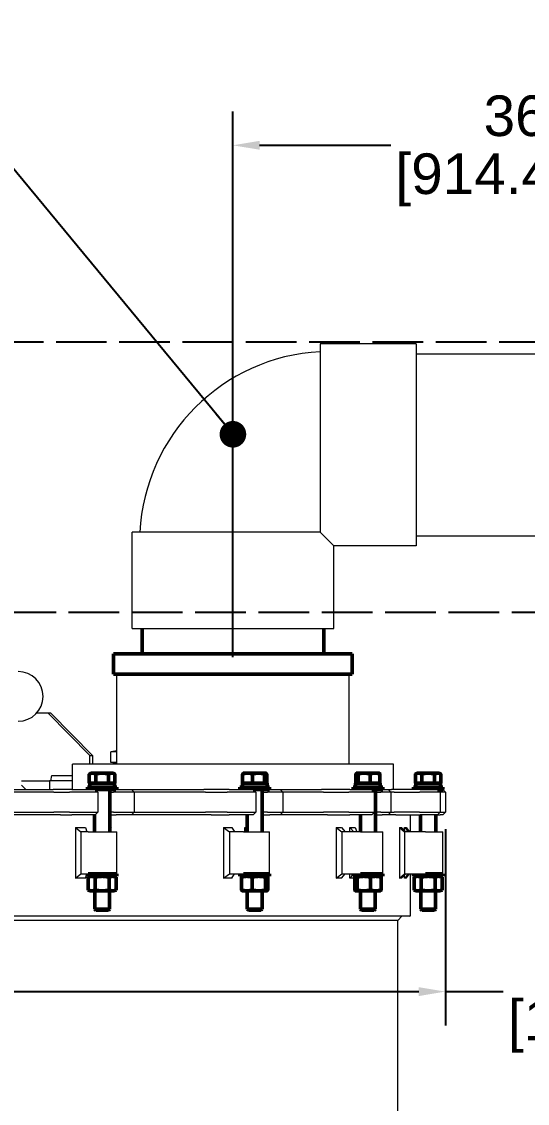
# Model space of a CAD drawing. Header units: inches. Extents: x 20 to 536, y 8 to 344.
# Drawn here: x 116.7 to 146.6, y 131.2 to 195.1 of the extents above; entities that cross this region are included whole.
import ezdxf

# ---------------------------------------------------------------- set-up
doc = ezdxf.new("R2010")
doc.units = ezdxf.units.IN
doc.header["$LTSCALE"] = 16
doc.header["$MEASUREMENT"] = 0
doc.linetypes.add('DASHED_SPACE', pattern=[0.2067, 0.1654, -0.0413])
for name, color, linetype, lineweight in [('Dimension (ANSI)', 7, 'Continuous', 25), ('Sketch Geometry (ANSI)', 7, 'Continuous', 25), ('Symbol (ANSI)', 7, 'Continuous', 25), ('Visible (ANSI)', 7, 'Continuous', 50)]:
    doc.layers.add(name, color=color, linetype=linetype, lineweight=lineweight)
doc.styles.add('MEMCOR Medium', font='arial.ttf')
doc.styles.add('Standard D-E', font='arial.ttf')
doc.dimstyles.new('Default (ANSI)', dxfattribs={"dimscale": 16, "dimtxt": 0.15, "dimasz": 0.098425, "dimexe": 0.125, "dimexo": 0.0625, "dimgap": 0.031496, "dimtad": 0, "dimtih": 1, "dimtoh": 1, "dimdec": 4, "dimrnd": 1e-08, "dimzin": 3, "dimdsep": 46, "dimlunit": 5, "dimtxsty": 'MEMCOR Medium', "dimcen": 0.09, "dimdle": 0.393701, "dimclrd": 256, "dimclre": 256, "dimclrt": 256, "dimadec": 0, "dimazin": 1, "dimtfac": 0.8, "dimtofl": 0, "dimtmove": 0, "dimatfit": 3, "dimfxl": 1, "dimfrac": 1, "dimtolj": 1, "dimtzin": 4, "dimlwd": -1, "dimlwe": -1, "dimarcsym": 0})
doc.dimstyles.new('in [mm] D-E NeptuneBenson', dxfattribs={"dimscale": 16, "dimtxt": 0.15, "dimasz": 0.098425, "dimexe": 0.125, "dimexo": 0.063, "dimgap": 0.031496, "dimtad": 0, "dimtih": 1, "dimtoh": 1, "dimdec": 4, "dimrnd": 1e-08, "dimzin": 3, "dimdsep": 46, "dimlunit": 5, "dimtxsty": 'Standard D-E', "dimcen": 0.09, "dimdle": 0.393701, "dimclrd": 256, "dimclre": 256, "dimclrt": 256, "dimadec": 1, "dimazin": 1, "dimtfac": 1, "dimtofl": 0, "dimtmove": 0, "dimatfit": 3, "dimfxl": 1, "dimfrac": 1, "dimtolj": 1, "dimtzin": 4, "dimlwd": -1, "dimlwe": -1, "dimarcsym": 0})
doc.dimstyles.new('in [mm] D-E NeptuneBenson$7', dxfattribs={"dimscale": 16, "dimtxt": 0.15, "dimasz": 0.098425, "dimexe": 0.125, "dimexo": 0.063, "dimgap": 0.031496, "dimtad": 0, "dimtih": 1, "dimtoh": 1, "dimdec": 4, "dimrnd": 1e-08, "dimzin": 3, "dimdsep": 46, "dimlunit": 5, "dimtxsty": 'Standard D-E', "dimcen": 0.09, "dimdle": 0.393701, "dimclrd": 256, "dimclre": 256, "dimclrt": 256, "dimadec": 1, "dimazin": 1, "dimtfac": 1, "dimtofl": 0, "dimtmove": 0, "dimatfit": 3, "dimfxl": 1, "dimfrac": 1, "dimtolj": 1, "dimtzin": 4, "dimlwd": -1, "dimlwe": -1, "dimarcsym": 0})

# ---------------------------------------------------------------- blocks, each defined once
blk = doc.blocks.new('*D21')
at = {"layer": 'Defpoints', "color": 0, "transparency": 16777216}
for p in [(129.182, 187.835), (165.183, 178.118), (129.182, 156.558)]:
    blk.add_point(p, dxfattribs=at)
at = {"layer": 'Dimension (ANSI)', "transparency": 16777216}
for p, q in [((129.182, 157.566), (129.182, 189.835)), ((165.183, 179.126), (165.183, 189.835)), ((130.757, 187.835), (138.516, 187.835)), ((163.608, 187.835), (155.849, 187.835))]:
    blk.add_line(p, q, dxfattribs=at)
for points in [[(130.757, 188.097), (130.757, 187.573), (129.182, 187.835)], [(163.608, 188.097), (163.608, 187.573), (165.183, 187.835)]]:
    blk.add_solid(points, dxfattribs=at)
at = {"layer": 'Dimension (ANSI)', "transparency": 16777216, "char_height": 2.4, "attachment_point": 5, "style": 'Standard D-E'}
for s, insert in [('\\A1; 36 in', (147.182, 189.565)), ('\\A1;[914.4 mm]', (147.182, 185.793))]:
    blk.add_mtext(s, dxfattribs=dict(at, insert=insert))
blk = doc.blocks.new('*D23')
at = {"layer": 'Defpoints', "color": 0, "transparency": 16777216}
for p in [(80.614, 148.398), (141.751, 148.398), (141.751, 137.784)]:
    blk.add_point(p, dxfattribs=at)
at = {"layer": 'Dimension (ANSI)', "transparency": 16777216}
for p, q in [((80.614, 147.398), (80.614, 135.784)), ((141.751, 147.398), (141.751, 135.784)), ((82.189, 137.784), (140.176, 137.784)), ((141.751, 137.784), (145.173, 137.784))]:
    blk.add_line(p, q, dxfattribs=at)
for points in [[(82.189, 138.046), (82.189, 137.521), (80.614, 137.784)], [(140.176, 138.046), (140.176, 137.521), (141.751, 137.784)]]:
    blk.add_solid(points, dxfattribs=at)
at = {"layer": 'Dimension (ANSI)', "transparency": 16777216, "char_height": 2.4, "attachment_point": 5, "style": 'MEMCOR Medium'}
for s, insert in [('\\A1; 61{\\H0.8x;\\S1#8;} in', (154.772, 140.252)), ('\\A1;[1552.9 mm]', (154.772, 135.742))]:
    blk.add_mtext(s, dxfattribs=dict(at, insert=insert))

msp = doc.modelspace()

# ---------------------------------------------------------------- linework, layer by layer
at = {"layer": 'Sketch Geometry (ANSI)', "linetype": 'DASHED_SPACE', "ltscale": 1.132117}
for p, q in [((25.113586, 176.210476), (148.67009, 176.210476)), ((148.67009, 160.210476), (25.113586, 160.210476))]:
    msp.add_line(p, q, dxfattribs=at)
at = {"layer": 'Visible (ANSI)', "linetype": 'Continuous', "lineweight": 18}
for p, q in [((134.339326, 176.086472), (134.339326, 164.961472)), ((140.032326, 176.086472), (134.339326, 176.086472)), ((140.032326, 176.086472), (140.032326, 164.150472)), ((140.032326, 175.493472), (159.495076, 175.493472)), ((134.339326, 164.961472), (123.214326, 164.961472)), ((123.214326, 159.268472), (123.214326, 164.961472)), ((134.339326, 164.961472), (135.150326, 164.150472)), ((140.032326, 164.743472), (159.495076, 164.743472)), ((140.032326, 164.150472), (135.150326, 164.150472)), ((135.150326, 159.268472), (135.150326, 164.150472)), ((123.214326, 159.268472), (135.150326, 159.268472)), ((122.307326, 151.243472), (122.307326, 156.558472)), ((136.057326, 151.243472), (136.057326, 156.558472)), ((118.245723, 154.243472), (117.555296, 154.243472)), ((118.417461, 154.243472), (118.245723, 154.243472)), ((118.245723, 154.243472), (120.70858, 151.743472)), ((120.880318, 151.743472), (118.417461, 154.243472)), ((120.70858, 151.743472), (120.880318, 151.743472)), ((120.70858, 151.243472), (120.70858, 151.743472)), ((120.880318, 151.743472), (120.880318, 151.243472)), ((122.307326, 152.028173), (121.964924, 151.955394)), ((122.307326, 151.955394), (121.964924, 151.955394)), ((121.964924, 151.325472), (121.964924, 151.955394)), ((138.682326, 151.243472), (119.682326, 151.243472)), ((119.682326, 149.743472), (119.682326, 151.243472)), ((122.307326, 151.325472), (121.964924, 151.325472)), ((122.127326, 151.243472), (122.127326, 151.280386)), ((138.682326, 149.743472), (138.682326, 151.243472)), ((118.413712, 150.243472), (118.46738, 150.555972)), ((118.46738, 150.555972), (119.682326, 150.555972)), ((113.62586, 149.743472), (118.544625, 149.743472)), ((116.682326, 150.243472), (118.338577, 150.243472)), ((116.682326, 149.993472), (116.932326, 149.743472)), ((119.682326, 150.243472), (118.338577, 150.243472)), ((118.338577, 150.243472), (118.338577, 149.743472)), ((119.330252, 149.743472), (118.544625, 149.743472)), ((119.657297, 149.743472), (119.330252, 149.743472)), ((119.657297, 149.743472), (120.713594, 149.743472)), ((120.713594, 149.743472), (120.975656, 149.743472)), ((120.975656, 149.743472), (121.04036, 149.743472)), ((121.04036, 149.743472), (121.19536, 149.588472)), ((122.265628, 149.743472), (122.259024, 149.743472)), ((122.265628, 149.743472), (122.389568, 149.743472)), ((122.389568, 149.743472), (122.646155, 149.743472)), ((122.646155, 149.743472), (123.175722, 149.743472)), ((123.175722, 149.743472), (127.462457, 149.743472)), ((123.175722, 149.743472), (123.330722, 149.588472)), ((128.340419, 149.743472), (127.462457, 149.743472)), ((128.955061, 149.743472), (128.340419, 149.743472)), ((128.955061, 149.743472), (130.123545, 149.743472)), ((130.123545, 149.743472), (130.340093, 149.743472)), ((130.340093, 149.743472), (130.375829, 149.743472)), ((130.375829, 149.743472), (130.530829, 149.588472)), ((131.357121, 149.743472), (131.34471, 149.743472)), ((131.357121, 149.743472), (131.492725, 149.743472)), ((131.492725, 149.743472), (131.698983, 149.743472)), ((131.698983, 149.743472), (131.979457, 149.743472)), ((131.979457, 149.743472), (134.416664, 149.743472)), ((131.979457, 149.743472), (132.134457, 149.588472)), ((135.281067, 149.743472), (134.416664, 149.743472)), ((136.109171, 149.743472), (135.281067, 149.743472)), ((136.109171, 149.743472), (137.248905, 149.743472)), ((137.248905, 149.743472), (137.39382, 149.743472)), ((137.39382, 149.743472), (137.407736, 149.743472)), ((137.407736, 149.743472), (137.562736, 149.588472)), ((138.04357, 149.743472), (138.146148, 149.743472)), ((138.146148, 149.743472), (138.277199, 149.743472)), ((138.277199, 149.743472), (138.376671, 149.743472)), ((138.376671, 149.743472), (138.568468, 149.743472)), ((138.376671, 149.743472), (138.531671, 149.588472)), ((139.31505, 149.743472), (138.568468, 149.743472)), ((140.256736, 149.743472), (139.31505, 149.743472)), ((140.256736, 149.743472), (141.230251, 149.743472)), ((141.230251, 149.743472), (141.286055, 149.743472)), ((141.286055, 149.743472), (141.28793, 149.743472)), ((141.28793, 149.743472), (141.44293, 149.588472)), ((141.595765, 149.743472), (141.750765, 149.588472)), ((118.584884, 149.588472), (113.639222, 149.588472)), ((118.584884, 149.588472), (119.1846, 149.588472)), ((119.1846, 149.588472), (119.511644, 149.588472)), ((120.761701, 149.588472), (119.511644, 149.588472)), ((121.025085, 149.588472), (120.761701, 149.588472)), ((121.19536, 149.588472), (121.025085, 149.588472)), ((121.19536, 149.588472), (121.19536, 148.398472)), ((121.892595, 149.588472), (122.119976, 149.588472)), ((122.446134, 149.588472), (122.119976, 149.588472)), ((122.704015, 149.588472), (122.446134, 149.588472)), ((123.330722, 149.588472), (122.704015, 149.588472)), ((127.551482, 149.588472), (123.330722, 149.588472)), ((123.330722, 149.588472), (123.330722, 148.398472)), ((127.551482, 149.588472), (128.221682, 149.588472)), ((128.221682, 149.588472), (128.836324, 149.588472)), ((130.219145, 149.588472), (128.836324, 149.588472)), ((130.436786, 149.588472), (130.219145, 149.588472)), ((130.530829, 149.588472), (130.436786, 149.588472)), ((130.530829, 149.588472), (130.530829, 148.398472)), ((130.917523, 149.588472), (131.238385, 149.588472)), ((131.595236, 149.588472), (131.238385, 149.588472)), ((131.802535, 149.588472), (131.595236, 149.588472)), ((132.134457, 149.588472), (131.802535, 149.588472)), ((134.543718, 149.588472), (132.134457, 149.588472)), ((132.134457, 149.588472), (132.134457, 148.398472)), ((134.543718, 149.588472), (135.203567, 149.588472)), ((135.203567, 149.588472), (136.031671, 149.588472)), ((137.380469, 149.588472), (136.031671, 149.588472)), ((137.526115, 149.588472), (137.380469, 149.588472)), ((137.562736, 149.588472), (137.526115, 149.588472)), ((137.562736, 149.588472), (137.562736, 148.398472)), ((137.61607, 149.588472), (137.937736, 149.588472)), ((138.28224, 149.588472), (137.937736, 149.588472)), ((138.413953, 149.588472), (138.28224, 149.588472)), ((138.531671, 149.588472), (138.413953, 149.588472)), ((138.718225, 149.588472), (138.531671, 149.588472)), ((138.531671, 149.588472), (138.531671, 148.398472)), ((138.718225, 149.588472), (139.288135, 149.588472)), ((139.288135, 149.588472), (140.22982, 149.588472)), ((141.38191, 149.588472), (140.22982, 149.588472)), ((141.437995, 149.588472), (141.38191, 149.588472)), ((141.44293, 149.588472), (141.437995, 149.588472)), ((141.700594, 149.588472), (141.44293, 149.588472)), ((141.44293, 149.588472), (141.44293, 148.398472)), ((141.740835, 149.588472), (141.700594, 149.588472)), ((141.750765, 149.588472), (141.740835, 149.588472)), ((141.750765, 149.588472), (141.750765, 148.398472)), ((118.990975, 148.243472), (113.219634, 148.243472)), ((113.639222, 148.398472), (118.584884, 148.398472)), ((119.1846, 148.398472), (118.584884, 148.398472)), ((118.990975, 148.243472), (119.330252, 148.243472)), ((119.511644, 148.398472), (119.1846, 148.398472)), ((119.330252, 148.243472), (119.657297, 148.243472)), ((119.511644, 148.398472), (120.761701, 148.398472)), ((120.713594, 148.243472), (119.657297, 148.243472)), ((120.975656, 148.243472), (120.713594, 148.243472)), ((120.761701, 148.398472), (121.025085, 148.398472)), ((121.04036, 148.243472), (120.975656, 148.243472)), ((121.025085, 148.398472), (121.19536, 148.398472)), ((121.04036, 148.243472), (121.19536, 148.398472)), ((122.119976, 148.398472), (121.892595, 148.398472)), ((121.892595, 148.243472), (121.90623, 148.243472)), ((121.90623, 148.243472), (122.265628, 148.243472)), ((122.119976, 148.398472), (122.446134, 148.398472)), ((122.389568, 148.243472), (122.265628, 148.243472)), ((122.646155, 148.243472), (122.389568, 148.243472)), ((122.446134, 148.398472), (122.704015, 148.398472)), ((123.175722, 148.243472), (122.646155, 148.243472)), ((122.704015, 148.398472), (123.330722, 148.398472)), ((123.175722, 148.243472), (123.330722, 148.398472)), ((127.895095, 148.243472), (123.175722, 148.243472)), ((123.330722, 148.398472), (127.551482, 148.398472)), ((128.221682, 148.398472), (127.551482, 148.398472)), ((127.895095, 148.243472), (128.340419, 148.243472)), ((128.836324, 148.398472), (128.221682, 148.398472)), ((128.340419, 148.243472), (128.955061, 148.243472)), ((128.836324, 148.398472), (130.219145, 148.398472)), ((130.123545, 148.243472), (128.955061, 148.243472)), ((130.340093, 148.243472), (130.123545, 148.243472)), ((130.219145, 148.398472), (130.436786, 148.398472)), ((130.375829, 148.243472), (130.340093, 148.243472)), ((130.375829, 148.243472), (130.530829, 148.398472)), ((130.436786, 148.398472), (130.530829, 148.398472)), ((131.238385, 148.398472), (130.917523, 148.398472)), ((130.917523, 148.243472), (131.357121, 148.243472)), ((131.238385, 148.398472), (131.595236, 148.398472)), ((131.492725, 148.243472), (131.357121, 148.243472)), ((131.698983, 148.243472), (131.492725, 148.243472)), ((131.595236, 148.398472), (131.802535, 148.398472)), ((131.979457, 148.243472), (131.698983, 148.243472)), ((131.802535, 148.398472), (132.134457, 148.398472)), ((131.979457, 148.243472), (132.134457, 148.398472)), ((134.783408, 148.243472), (131.979457, 148.243472)), ((132.134457, 148.398472), (134.543718, 148.398472)), ((135.203567, 148.398472), (134.543718, 148.398472)), ((134.783408, 148.243472), (135.281067, 148.243472)), ((136.031671, 148.398472), (135.203567, 148.398472)), ((135.281067, 148.243472), (136.109171, 148.243472)), ((136.031671, 148.398472), (137.380469, 148.398472)), ((137.248905, 148.243472), (136.109171, 148.243472)), ((137.39382, 148.243472), (137.248905, 148.243472)), ((137.380469, 148.398472), (137.526115, 148.398472)), ((137.407736, 148.243472), (137.39382, 148.243472)), ((137.407736, 148.243472), (137.562736, 148.398472)), ((137.526115, 148.398472), (137.562736, 148.398472)), ((137.937736, 148.398472), (137.61607, 148.398472)), ((137.61607, 148.243472), (138.015236, 148.243472)), ((137.937736, 148.398472), (138.28224, 148.398472)), ((138.146148, 148.243472), (138.015236, 148.243472)), ((138.277199, 148.243472), (138.146148, 148.243472)), ((138.376671, 148.243472), (138.277199, 148.243472)), ((138.28224, 148.398472), (138.413953, 148.398472)), ((138.376671, 148.243472), (138.531671, 148.398472)), ((138.825082, 148.243472), (138.376671, 148.243472)), ((138.413953, 148.398472), (138.531671, 148.398472)), ((138.531671, 148.398472), (138.718225, 148.398472)), ((139.288135, 148.398472), (138.718225, 148.398472)), ((138.825082, 148.243472), (139.31505, 148.243472)), ((140.22982, 148.398472), (139.288135, 148.398472)), ((139.31505, 148.243472), (140.256736, 148.243472)), ((139.683656, 147.243472), (139.683656, 148.243472)), ((140.22982, 148.398472), (141.38191, 148.398472)), ((141.230251, 148.243472), (140.256736, 148.243472)), ((141.286055, 148.243472), (141.230251, 148.243472)), ((141.28793, 148.243472), (141.286055, 148.243472)), ((141.28793, 148.243472), (141.44293, 148.398472)), ((141.28793, 148.243472), (141.436906, 148.243472)), ((141.38191, 148.398472), (141.437995, 148.398472)), ((141.547335, 148.243472), (141.436906, 148.243472)), ((141.437995, 148.398472), (141.44293, 148.398472)), ((141.44293, 148.398472), (141.700594, 148.398472)), ((141.587374, 148.243472), (141.547335, 148.243472)), ((141.595765, 148.243472), (141.587374, 148.243472)), ((141.595765, 148.243472), (141.750765, 148.398472)), ((141.700594, 148.398472), (141.740835, 148.398472)), ((141.740835, 148.398472), (141.750765, 148.398472)), ((119.865697, 147.493375), (119.865697, 144.49357)), ((119.865697, 147.493375), (120.463118, 147.493375)), ((119.865697, 147.493375), (120.189048, 147.243472)), ((120.622864, 147.243472), (120.189048, 147.243472)), ((120.189048, 147.243472), (120.189048, 144.743472)), ((120.463118, 147.493375), (120.544501, 147.243472)), ((120.622864, 147.243472), (122.320095, 147.243472)), ((121.892595, 147.493375), (121.979821, 147.493375)), ((121.979821, 147.493375), (121.892595, 147.34439)), ((121.979821, 147.243472), (121.979821, 147.493375)), ((122.320095, 144.743472), (122.320095, 147.243472)), ((128.626628, 147.493375), (128.626628, 144.49357)), ((128.626628, 147.493375), (129.120164, 147.493375)), ((128.626628, 147.493375), (128.984427, 147.243472)), ((129.799734, 147.243472), (128.984427, 147.243472)), ((128.984427, 147.243472), (128.984427, 144.743472)), ((129.120164, 147.493375), (129.27746, 147.243472)), ((129.799734, 147.243472), (131.345023, 147.243472)), ((129.87955, 147.493375), (130.022523, 147.275452)), ((129.87955, 147.243472), (129.87955, 147.493375)), ((129.87955, 147.493375), (130.022523, 147.493375)), ((131.345023, 144.743472), (131.345023, 147.243472)), ((135.283518, 147.493375), (135.283518, 144.49357)), ((135.283518, 147.493375), (135.613642, 147.493375)), ((135.283518, 147.493375), (135.63261, 147.243472)), ((135.613642, 147.493375), (135.827878, 147.243472)), ((136.73107, 147.243472), (135.63261, 147.243472)), ((135.63261, 147.243472), (135.63261, 144.743472)), ((136.109296, 147.493375), (136.327878, 147.243472)), ((136.109296, 147.243472), (136.109296, 147.493375)), ((136.109296, 147.493375), (136.40842, 147.493375)), ((136.40842, 147.493375), (136.50761, 147.243472)), ((136.73107, 147.243472), (138.04357, 147.243472)), ((138.04357, 144.743472), (138.04357, 147.243472)), ((139.033449, 147.493375), (139.033449, 144.49357)), ((139.033449, 147.493375), (139.160343, 147.493375)), ((139.033449, 147.493375), (139.331728, 147.243472)), ((139.160343, 147.493375), (139.40568, 147.243472)), ((140.58085, 147.243472), (139.331728, 147.243472)), ((139.331728, 147.243472), (139.331728, 144.743472)), ((139.332482, 147.493375), (139.579328, 147.243472)), ((139.332482, 147.318033), (139.332482, 147.493375)), ((139.332482, 147.493375), (139.424124, 147.493375)), ((139.424124, 147.493375), (139.635612, 147.243472)), ((140.58085, 147.243472), (141.607793, 147.243472)), ((141.607793, 144.743472), (141.607793, 147.243472)), ((119.865697, 144.49357), (120.189048, 144.743472)), ((120.189048, 144.743472), (120.622864, 144.743472)), ((120.463118, 144.49357), (120.544501, 144.743472)), ((122.320095, 144.743472), (120.622864, 144.743472)), ((128.626628, 144.49357), (128.984427, 144.743472)), ((128.984427, 144.743472), (129.799734, 144.743472)), ((129.120164, 144.49357), (129.27746, 144.743472)), ((131.345023, 144.743472), (129.799734, 144.743472)), ((135.283518, 144.49357), (135.63261, 144.743472)), ((135.613642, 144.49357), (135.827878, 144.743472)), ((135.63261, 144.743472), (136.73107, 144.743472)), ((136.109296, 144.49357), (136.109296, 144.743472)), ((136.109296, 144.49357), (136.29357, 144.704248)), ((138.04357, 144.743472), (136.73107, 144.743472)), ((139.033449, 144.49357), (139.331728, 144.743472)), ((139.160343, 144.49357), (139.40568, 144.743472)), ((139.331728, 144.743472), (140.58085, 144.743472)), ((139.332482, 144.49357), (139.579328, 144.743472)), ((139.332482, 144.49357), (139.332482, 144.668912)), ((139.424124, 144.49357), (139.635612, 144.743472)), ((139.683656, 142.274722), (139.683656, 144.743472)), ((141.607793, 144.743472), (140.58085, 144.743472)), ((120.463118, 144.49357), (119.865697, 144.49357)), ((129.120164, 144.49357), (128.626628, 144.49357)), ((135.613642, 144.49357), (135.283518, 144.49357)), ((136.38786, 144.49357), (136.109296, 144.49357)), ((139.160343, 144.49357), (139.033449, 144.49357)), ((139.424124, 144.49357), (139.332482, 144.49357)), ((82.680995, 142.274722), (139.683656, 142.274722)), ((139.652406, 142.243472), (82.712255, 142.243472)), ((138.93435, 141.993472), (139.18435, 142.243472)), ((139.652406, 142.243472), (139.683656, 142.274722)), ((138.93435, 141.993472), (83.432899, 141.993472)), ((138.93435, 129.993472), (138.93435, 141.993472))]:
    msp.add_line(p, q, dxfattribs=at)
at = {"layer": 'Visible (ANSI)'}
for p, q in [((123.807326, 159.268472), (123.807326, 157.758472)), ((134.557326, 159.268472), (134.557326, 157.758472)), ((136.244326, 157.758472), (122.120326, 157.758472)), ((122.120326, 156.558472), (122.120326, 157.758472)), ((136.244326, 156.558472), (136.244326, 157.758472)), ((136.244326, 156.558472), (122.120326, 156.558472)), ((120.687613, 150.103101), (120.687613, 150.64851)), ((120.789095, 150.707101), (120.688457, 150.648998)), ((120.87762, 150.707101), (120.789095, 150.707101)), ((121.446367, 150.707101), (120.87762, 150.707101)), ((121.067626, 150.103101), (121.067626, 150.64851)), ((122.013843, 150.707101), (121.446367, 150.707101)), ((121.825108, 150.103101), (121.825108, 150.64851)), ((122.101095, 150.707101), (122.013843, 150.707101)), ((122.101095, 150.707101), (122.201733, 150.648998)), ((122.202577, 150.103101), (122.202577, 150.64851)), ((129.758725, 150.103101), (129.758725, 150.64851)), ((129.814023, 150.707101), (129.80413, 150.701389)), ((130.04933, 150.707101), (129.814023, 150.707101)), ((130.695584, 150.707101), (130.04933, 150.707101)), ((130.339935, 150.103101), (130.339935, 150.64851)), ((131.116277, 150.707101), (130.695584, 150.707101)), ((131.051232, 150.103101), (131.051232, 150.64851)), ((131.126023, 150.707101), (131.116277, 150.707101)), ((131.126023, 150.707101), (131.135916, 150.701389)), ((131.181321, 150.103101), (131.181321, 150.64851)), ((136.456267, 150.103101), (136.456267, 150.64851)), ((136.51257, 150.707101), (136.502221, 150.701126)), ((136.522758, 150.707101), (136.51257, 150.707101)), ((136.945401, 150.707101), (136.522758, 150.707101)), ((136.58925, 150.103101), (136.58925, 150.64851)), ((137.591213, 150.707101), (136.945401, 150.707101)), ((137.301552, 150.103101), (137.301552, 150.64851)), ((137.82457, 150.707101), (137.591213, 150.707101)), ((137.82457, 150.707101), (137.834919, 150.701126)), ((137.880873, 150.103101), (137.880873, 150.64851)), ((139.97531, 150.103101), (139.97531, 150.64851)), ((140.076793, 150.707101), (139.976155, 150.648998)), ((140.165317, 150.707101), (140.076793, 150.707101)), ((140.734065, 150.707101), (140.165317, 150.707101)), ((140.355324, 150.103101), (140.355324, 150.64851)), ((141.30154, 150.707101), (140.734065, 150.707101)), ((141.112806, 150.103101), (141.112806, 150.64851)), ((141.388793, 150.707101), (141.30154, 150.707101)), ((141.388793, 150.707101), (141.48943, 150.648998)), ((141.490275, 150.103101), (141.490275, 150.64851)), ((122.320095, 149.884097), (120.570095, 149.884097)), ((120.570095, 149.743472), (120.570095, 149.884097)), ((120.87762, 150.103101), (120.687613, 150.103101)), ((120.715595, 150.103097), (122.174595, 150.103097)), ((120.715595, 150.103097), (120.715595, 149.884097)), ((120.789095, 150.103101), (120.789095, 150.103097)), ((121.067626, 150.103101), (120.87762, 150.103101)), ((121.04036, 149.743472), (122.259024, 149.743472)), ((121.446367, 150.103101), (121.067626, 150.103101)), ((121.825108, 150.103101), (121.446367, 150.103101)), ((122.013843, 150.103101), (121.825108, 150.103101)), ((121.892595, 149.743472), (121.892595, 147.243472)), ((122.202577, 150.103101), (122.013843, 150.103101)), ((122.101095, 150.103101), (122.101095, 150.103097)), ((122.174595, 150.103097), (122.174595, 149.884097)), ((122.320095, 149.743472), (122.320095, 149.884097)), ((131.345023, 149.884097), (129.595023, 149.884097)), ((129.595023, 149.743472), (129.595023, 149.884097)), ((129.740523, 150.103097), (131.199523, 150.103097)), ((129.740523, 150.103097), (129.740523, 149.884097)), ((130.04933, 150.103101), (129.758725, 150.103101)), ((129.814023, 150.103101), (129.814023, 150.103097)), ((130.339935, 150.103101), (130.04933, 150.103101)), ((130.695584, 150.103101), (130.339935, 150.103101)), ((130.375829, 149.743472), (131.34471, 149.743472)), ((131.051232, 150.103101), (130.695584, 150.103101)), ((130.917523, 149.743472), (130.917523, 147.243472)), ((131.116277, 150.103101), (131.051232, 150.103101)), ((131.181321, 150.103101), (131.116277, 150.103101)), ((131.126023, 150.103101), (131.126023, 150.103097)), ((131.199523, 150.103097), (131.199523, 149.884097)), ((131.345023, 149.743472), (131.345023, 149.884097)), ((138.04357, 149.884097), (136.29357, 149.884097)), ((136.29357, 149.743472), (136.29357, 149.884097)), ((136.43907, 150.103097), (137.89807, 150.103097)), ((136.43907, 150.103097), (136.43907, 149.884097)), ((136.522758, 150.103101), (136.456267, 150.103101)), ((136.51257, 150.103101), (136.51257, 150.103097)), ((136.58925, 150.103101), (136.522758, 150.103101)), ((136.945401, 150.103101), (136.58925, 150.103101)), ((137.301552, 150.103101), (136.945401, 150.103101)), ((137.591213, 150.103101), (137.301552, 150.103101)), ((137.407736, 149.743472), (138.04357, 149.743472)), ((137.880873, 150.103101), (137.591213, 150.103101)), ((137.61607, 149.743472), (137.61607, 147.243472)), ((137.82457, 150.103101), (137.82457, 150.103097)), ((137.89807, 150.103097), (137.89807, 149.884097)), ((138.04357, 149.743472), (138.04357, 149.884097)), ((141.607793, 149.884097), (139.857793, 149.884097)), ((139.857793, 149.743472), (139.857793, 149.884097)), ((140.165317, 150.103101), (139.97531, 150.103101)), ((140.003293, 150.103097), (141.462293, 150.103097)), ((140.003293, 150.103097), (140.003293, 150.047373)), ((140.076793, 150.103101), (140.076793, 150.103097)), ((140.355324, 150.103101), (140.165317, 150.103101)), ((140.734065, 150.103101), (140.355324, 150.103101)), ((141.112806, 150.103101), (140.734065, 150.103101)), ((141.30154, 150.103101), (141.112806, 150.103101)), ((141.28793, 149.743472), (141.607793, 149.743472)), ((141.490275, 150.103101), (141.30154, 150.103101)), ((141.388793, 150.103101), (141.388793, 150.103097)), ((141.462293, 150.103097), (141.462293, 149.884097)), ((141.607793, 149.743472), (141.607793, 149.884097)), ((120.997595, 148.243472), (120.997595, 147.243472)), ((130.022523, 148.243472), (130.022523, 147.243472)), ((136.72107, 148.243472), (136.72107, 147.243472)), ((140.285293, 148.243472), (140.285293, 147.243472)), ((141.180293, 148.243472), (141.180293, 147.243472)), ((120.570095, 144.602847), (120.570095, 144.743472)), ((120.570095, 144.602847), (122.320095, 144.602847)), ((120.726095, 144.602847), (120.615792, 144.551413)), ((122.320095, 144.743472), (120.622864, 144.743472)), ((122.164095, 144.602847), (122.274398, 144.551413)), ((122.320095, 144.602847), (122.320095, 144.743472)), ((129.595023, 144.602847), (129.595023, 144.743472)), ((129.595023, 144.602847), (131.345023, 144.602847)), ((129.751023, 144.602847), (129.74018, 144.597791)), ((131.345023, 144.743472), (129.799734, 144.743472)), ((131.189023, 144.602847), (131.199867, 144.597791)), ((131.345023, 144.602847), (131.345023, 144.743472)), ((136.29357, 144.602847), (136.29357, 144.743472)), ((136.29357, 144.602847), (138.04357, 144.602847)), ((136.44957, 144.602847), (136.438227, 144.597558)), ((138.04357, 144.743472), (136.73107, 144.743472)), ((137.88757, 144.602847), (137.898913, 144.597558)), ((138.04357, 144.602847), (138.04357, 144.743472)), ((139.857793, 144.602847), (139.857793, 144.743472)), ((139.857793, 144.602847), (141.607793, 144.602847)), ((140.013793, 144.602847), (139.90349, 144.551413)), ((141.607793, 144.743472), (140.58085, 144.743472)), ((141.451793, 144.602847), (141.562095, 144.551413)), ((141.607793, 144.602847), (141.607793, 144.743472)), ((120.614867, 143.795715), (120.614867, 144.55098)), ((121.031376, 143.795715), (121.031376, 144.55098)), ((121.861604, 143.795715), (121.861604, 144.55098)), ((122.275323, 143.795715), (122.275323, 144.55098)), ((129.690415, 143.795715), (129.690415, 144.55098)), ((130.327441, 143.795715), (130.327441, 144.55098)), ((131.10705, 143.795715), (131.10705, 144.55098)), ((131.249632, 143.795715), (131.249632, 144.55098)), ((136.38786, 143.795715), (136.38786, 144.55098)), ((136.533614, 143.795715), (136.533614, 144.55098)), ((137.314324, 143.795715), (137.314324, 144.55098)), ((137.94928, 143.795715), (137.94928, 144.55098)), ((139.902564, 143.795715), (139.902564, 144.55098)), ((140.319073, 143.795715), (140.319073, 144.55098)), ((141.149301, 143.795715), (141.149301, 144.55098)), ((141.563021, 143.795715), (141.563021, 144.55098)), ((120.726095, 143.743847), (120.615792, 143.795282)), ((120.726095, 143.743847), (120.823121, 143.743847)), ((120.823121, 143.743847), (121.44649, 143.743847)), ((121.007595, 143.743847), (121.007595, 142.669212)), ((121.44649, 143.743847), (122.068463, 143.743847)), ((121.882595, 143.743847), (121.882595, 142.669212)), ((122.068463, 143.743847), (122.164095, 143.743847)), ((122.164095, 143.743847), (122.274398, 143.795282)), ((129.751023, 143.743847), (129.74018, 143.748904)), ((129.751023, 143.743847), (130.008928, 143.743847)), ((130.008928, 143.743847), (130.717246, 143.743847)), ((130.032523, 143.743847), (130.032523, 142.669212)), ((130.717246, 143.743847), (131.178341, 143.743847)), ((130.907523, 143.743847), (130.907523, 142.669212)), ((131.178341, 143.743847), (131.189023, 143.743847)), ((131.189023, 143.743847), (131.199867, 143.748904)), ((136.44957, 143.743847), (136.438227, 143.749137)), ((136.44957, 143.743847), (136.460737, 143.743847)), ((136.460737, 143.743847), (136.923969, 143.743847)), ((136.73107, 143.743847), (136.73107, 142.669212)), ((136.923969, 143.743847), (137.631802, 143.743847)), ((137.60607, 143.743847), (137.60607, 142.669212)), ((137.631802, 143.743847), (137.88757, 143.743847)), ((137.88757, 143.743847), (137.898913, 143.749137)), ((140.013793, 143.743847), (139.90349, 143.795282)), ((140.013793, 143.743847), (140.110819, 143.743847)), ((140.110819, 143.743847), (140.734187, 143.743847)), ((140.295293, 143.743847), (140.295293, 142.669212)), ((140.734187, 143.743847), (141.356161, 143.743847)), ((141.170293, 143.743847), (141.170293, 142.669212)), ((141.356161, 143.743847), (141.451793, 143.743847)), ((141.451793, 143.743847), (141.562095, 143.795282)), ((121.007595, 142.669212), (121.882595, 142.669212)), ((121.075756, 142.603097), (121.007595, 142.669212)), ((121.814434, 142.603097), (121.882595, 142.669212)), ((130.032523, 142.669212), (130.907523, 142.669212)), ((130.100684, 142.603097), (130.032523, 142.669212)), ((130.839362, 142.603097), (130.907523, 142.669212)), ((136.73107, 142.669212), (137.60607, 142.669212)), ((136.799231, 142.603097), (136.73107, 142.669212)), ((137.537909, 142.603097), (137.60607, 142.669212)), ((140.295293, 142.669212), (141.170293, 142.669212)), ((140.363454, 142.603097), (140.295293, 142.669212)), ((141.102131, 142.603097), (141.170293, 142.669212)), ((121.814434, 142.603097), (121.075756, 142.603097)), ((130.839362, 142.603097), (130.100684, 142.603097)), ((137.537909, 142.603097), (136.799231, 142.603097)), ((141.102131, 142.603097), (140.363454, 142.603097))]:
    msp.add_line(p, q, dxfattribs=at)
at = {"layer": 'Visible (ANSI)', "linetype": 'Continuous', "lineweight": 18}
for centre, radius, start, end in [((134.932326, 164.368472), 11.272, 93.01562182, 176.98437818), ((116.476646, 155.243532), 1.47092, 270, 90)]:
    msp.add_arc(centre, radius, start, end, dxfattribs=at)
at = {"layer": 'Visible (ANSI)'}
for centre, start_param, end_param in [((140.732793, 150.039349), 4.710387156, 4.749861257), ((140.732793, 149.728846), 4.67285257, 4.674792226)]:
    msp.add_ellipse(centre, major_axis=(0.00146, -4.1372), ratio=0.176326628, start_param=start_param, end_param=end_param, dxfattribs=at)
at = {"layer": 'Visible (ANSI)', "linetype": 'Continuous', "lineweight": 18}
for points, weights in [([(122.127326, 151.280386), (122.127326, 151.325472), (122.127326, 151.325472)], [1, 1.0379548493, 1]), ([(122.307326, 151.316867), (122.222483, 151.306005), (122.127326, 151.280386)], [1.01871272077, 1.02121871846, 1])]:
    msp.add_rational_spline(points, weights, degree=2, dxfattribs=at)
at = {"layer": 'Visible (ANSI)'}
for points, weights in [([(120.87762, 150.707101), (120.789437, 150.707101), (120.687613, 150.64851)], [1, 1.0379548493, 1]), ([(120.687613, 150.64851), (120.688035, 150.648755), (120.688457, 150.648998)], [1, 1.00015275945, 1.00030428927]), ([(121.067626, 150.64851), (120.965802, 150.707101), (120.87762, 150.707101)], [1, 1.0379548493, 1]), ([(121.446367, 150.707101), (121.270593, 150.707101), (121.067626, 150.64851)], [1, 1.0379548493, 1]), ([(121.825108, 150.64851), (121.622142, 150.707101), (121.446367, 150.707101)], [1, 1.0379548493, 1]), ([(122.013843, 150.707101), (121.926251, 150.707101), (121.825108, 150.64851)], [1, 1.0379548493, 1]), ([(122.202577, 150.64851), (122.101435, 150.707101), (122.013843, 150.707101)], [1, 1.0379548493, 1]), ([(130.04933, 150.707101), (129.91446, 150.707101), (129.758725, 150.64851)], [1, 1.0379548493, 1]), ([(129.758725, 150.64851), (129.782888, 150.689126), (129.80413, 150.701389)], [1, 1.02600759169, 1.01637310665]), ([(130.339935, 150.64851), (130.1842, 150.707101), (130.04933, 150.707101)], [1, 1.0379548493, 1]), ([(130.695584, 150.707101), (130.530526, 150.707101), (130.339935, 150.64851)], [1, 1.0379548493, 1]), ([(131.051232, 150.64851), (130.860641, 150.707101), (130.695584, 150.707101)], [1, 1.0379548493, 1]), ([(131.116277, 150.707101), (131.08609, 150.707101), (131.051232, 150.64851)], [1, 1.0379548493, 1]), ([(131.181321, 150.64851), (131.146464, 150.707101), (131.116277, 150.707101)], [1, 1.0379548493, 1]), ([(136.522758, 150.707101), (136.4919, 150.707101), (136.456267, 150.64851)], [1, 1.0379548493, 1]), ([(136.58925, 150.64851), (136.553617, 150.707101), (136.522758, 150.707101)], [1, 1.0379548493, 1]), ([(136.945401, 150.707101), (136.780111, 150.707101), (136.58925, 150.64851)], [1, 1.0379548493, 1]), ([(137.301552, 150.64851), (137.110691, 150.707101), (136.945401, 150.707101)], [1, 1.0379548493, 1]), ([(137.591213, 150.707101), (137.456781, 150.707101), (137.301552, 150.64851)], [1, 1.0379548493, 1]), ([(137.880873, 150.64851), (137.725645, 150.707101), (137.591213, 150.707101)], [1, 1.0379548493, 1]), ([(137.834919, 150.701126), (137.856425, 150.68871), (137.880873, 150.64851)], [1.01657159114, 1.02573438582, 1]), ([(140.165317, 150.707101), (140.077135, 150.707101), (139.97531, 150.64851)], [1, 1.0379548493, 1]), ([(139.97531, 150.64851), (139.975733, 150.648755), (139.976155, 150.648998)], [1, 1.00015275945, 1.00030428927]), ([(140.355324, 150.64851), (140.2535, 150.707101), (140.165317, 150.707101)], [1, 1.0379548493, 1]), ([(140.734065, 150.707101), (140.558291, 150.707101), (140.355324, 150.64851)], [1, 1.0379548493, 1]), ([(141.112806, 150.64851), (140.909839, 150.707101), (140.734065, 150.707101)], [1, 1.0379548493, 1]), ([(141.30154, 150.707101), (141.213948, 150.707101), (141.112806, 150.64851)], [1, 1.0379548493, 1]), ([(141.490275, 150.64851), (141.389132, 150.707101), (141.30154, 150.707101)], [1, 1.0379548493, 1]), ([(120.823121, 144.602847), (120.72647, 144.602847), (120.614867, 144.55098)], [1, 1.0379548493, 1]), ([(121.031376, 144.55098), (120.919772, 144.602847), (120.823121, 144.602847)], [1, 1.0379548493, 1]), ([(121.44649, 144.602847), (121.253835, 144.602847), (121.031376, 144.55098)], [1, 1.0379548493, 1]), ([(121.861604, 144.55098), (121.639145, 144.602847), (121.44649, 144.602847)], [1, 1.0379548493, 1]), ([(122.068463, 144.602847), (121.972459, 144.602847), (121.861604, 144.55098)], [1, 1.0379548493, 1]), ([(122.275323, 144.55098), (122.164467, 144.602847), (122.068463, 144.602847)], [1, 1.0379548493, 1]), ([(130.008928, 144.602847), (129.861105, 144.602847), (129.690415, 144.55098)], [1, 1.0379548493, 1]), ([(129.690415, 144.55098), (129.716898, 144.586935), (129.74018, 144.597791)], [1, 1.02600759169, 1.01637310665]), ([(130.327441, 144.55098), (130.156751, 144.602847), (130.008928, 144.602847)], [1, 1.0379548493, 1]), ([(130.717246, 144.602847), (130.536337, 144.602847), (130.327441, 144.55098)], [1, 1.0379548493, 1]), ([(131.10705, 144.55098), (130.898154, 144.602847), (130.717246, 144.602847)], [1, 1.0379548493, 1]), ([(131.178341, 144.602847), (131.145254, 144.602847), (131.10705, 144.55098)], [1, 1.0379548493, 1]), ([(131.249632, 144.55098), (131.211427, 144.602847), (131.178341, 144.602847)], [1, 1.0379548493, 1]), ([(136.460737, 144.602847), (136.426915, 144.602847), (136.38786, 144.55098)], [1, 1.0379548493, 1]), ([(136.533614, 144.55098), (136.494559, 144.602847), (136.460737, 144.602847)], [1, 1.0379548493, 1]), ([(136.923969, 144.602847), (136.742804, 144.602847), (136.533614, 144.55098)], [1, 1.0379548493, 1]), ([(137.314324, 144.55098), (137.105133, 144.602847), (136.923969, 144.602847)], [1, 1.0379548493, 1]), ([(137.631802, 144.602847), (137.48446, 144.602847), (137.314324, 144.55098)], [1, 1.0379548493, 1]), ([(137.94928, 144.55098), (137.779144, 144.602847), (137.631802, 144.602847)], [1, 1.0379548493, 1]), ([(137.898913, 144.597558), (137.922485, 144.586567), (137.94928, 144.55098)], [1.01657159114, 1.02573438582, 1]), ([(140.110819, 144.602847), (140.014168, 144.602847), (139.902564, 144.55098)], [1, 1.0379548493, 1]), ([(140.319073, 144.55098), (140.20747, 144.602847), (140.110819, 144.602847)], [1, 1.0379548493, 1]), ([(140.734187, 144.602847), (140.541532, 144.602847), (140.319073, 144.55098)], [1, 1.0379548493, 1]), ([(141.149301, 144.55098), (140.926842, 144.602847), (140.734187, 144.602847)], [1, 1.0379548493, 1]), ([(141.356161, 144.602847), (141.260157, 144.602847), (141.149301, 144.55098)], [1, 1.0379548493, 1]), ([(141.563021, 144.55098), (141.452165, 144.602847), (141.356161, 144.602847)], [1, 1.0379548493, 1]), ([(120.614867, 144.55098), (120.61533, 144.551197), (120.615792, 144.551413)], [1, 1.00015275945, 1.00030428927]), ([(139.902564, 144.55098), (139.903027, 144.551197), (139.90349, 144.551413)], [1, 1.00015275945, 1.00030428927]), ([(120.615792, 143.795282), (120.61533, 143.795498), (120.614867, 143.795715)], [1.00030428927, 1.00015275945, 1]), ([(120.614867, 143.795715), (120.72647, 143.743847), (120.823121, 143.743847)], [1, 1.0379548493, 1]), ([(120.823121, 143.743847), (120.919772, 143.743847), (121.031376, 143.795715)], [1, 1.0379548493, 1]), ([(121.031376, 143.795715), (121.253835, 143.743847), (121.44649, 143.743847)], [1, 1.0379548493, 1]), ([(121.44649, 143.743847), (121.639145, 143.743847), (121.861604, 143.795715)], [1, 1.0379548493, 1]), ([(121.861604, 143.795715), (121.972459, 143.743847), (122.068463, 143.743847)], [1, 1.0379548493, 1]), ([(122.068463, 143.743847), (122.164467, 143.743847), (122.275323, 143.795715)], [1, 1.0379548493, 1]), ([(129.74018, 143.748904), (129.716898, 143.75976), (129.690415, 143.795715)], [1.01637310665, 1.02600759169, 1]), ([(129.690415, 143.795715), (129.861105, 143.743847), (130.008928, 143.743847)], [1, 1.0379548493, 1]), ([(130.008928, 143.743847), (130.156751, 143.743847), (130.327441, 143.795715)], [1, 1.0379548493, 1]), ([(130.327441, 143.795715), (130.536337, 143.743847), (130.717246, 143.743847)], [1, 1.0379548493, 1]), ([(130.717246, 143.743847), (130.898154, 143.743847), (131.10705, 143.795715)], [1, 1.0379548493, 1]), ([(131.10705, 143.795715), (131.145254, 143.743847), (131.178341, 143.743847)], [1, 1.0379548493, 1]), ([(131.178341, 143.743847), (131.211427, 143.743847), (131.249632, 143.795715)], [1, 1.0379548493, 1]), ([(136.38786, 143.795715), (136.426915, 143.743847), (136.460737, 143.743847)], [1, 1.0379548493, 1]), ([(136.460737, 143.743847), (136.494559, 143.743847), (136.533614, 143.795715)], [1, 1.0379548493, 1]), ([(136.533614, 143.795715), (136.742804, 143.743847), (136.923969, 143.743847)], [1, 1.0379548493, 1]), ([(136.923969, 143.743847), (137.105133, 143.743847), (137.314324, 143.795715)], [1, 1.0379548493, 1]), ([(137.314324, 143.795715), (137.48446, 143.743847), (137.631802, 143.743847)], [1, 1.0379548493, 1]), ([(137.631802, 143.743847), (137.779144, 143.743847), (137.94928, 143.795715)], [1, 1.0379548493, 1]), ([(137.94928, 143.795715), (137.922485, 143.760128), (137.898913, 143.749137)], [1, 1.02573438582, 1.01657159114]), ([(139.90349, 143.795282), (139.903027, 143.795498), (139.902564, 143.795715)], [1.00030428927, 1.00015275945, 1]), ([(139.902564, 143.795715), (140.014168, 143.743847), (140.110819, 143.743847)], [1, 1.0379548493, 1]), ([(140.110819, 143.743847), (140.20747, 143.743847), (140.319073, 143.795715)], [1, 1.0379548493, 1]), ([(140.319073, 143.795715), (140.541532, 143.743847), (140.734187, 143.743847)], [1, 1.0379548493, 1]), ([(140.734187, 143.743847), (140.926842, 143.743847), (141.149301, 143.795715)], [1, 1.0379548493, 1]), ([(141.149301, 143.795715), (141.260157, 143.743847), (141.356161, 143.743847)], [1, 1.0379548493, 1]), ([(141.356161, 143.743847), (141.452165, 143.743847), (141.563021, 143.795715)], [1, 1.0379548493, 1])]:
    msp.add_rational_spline(points, weights, degree=2, dxfattribs=at)

# ---------------------------------------------------------------- dimensions: what is measured, and where the dimension line sits
at = {"layer": 'Dimension (ANSI)'}
for base, p1, p2, text, dimstyle, override, picture, middle in [((129.1823255757, 187.8350078819), (165.1825755757, 178.1184724489), (129.1823255757, 156.5584724489), ' <> in\\X[914.4 mm]', 'in [mm] D-E NeptuneBenson', {"dimgap": 0.031496, "dimtih": 0, "dimtoh": 0, "dimdec": 4, "dimpost": '', "dimtol": 0, "dimlim": 0, "dimtp": 0, "dimtm": 0, "dimtdec": 2, "dimatfit": 1}, '*D21', (147.1824505757, 187.8350078819)), ((141.750765, 137.783519), (80.613886, 148.398472), (141.750765, 148.398472), ' <> in\\X[1552.9 mm]', 'Default (ANSI)', {"dimgap": 0.031496, "dimtih": 0, "dimtoh": 0, "dimdec": 4, "dimpost": '', "dimtol": 0, "dimlim": 0, "dimtp": 0, "dimtm": 0, "dimtdec": 2, "dimatfit": 2}, '*D23', (154.771581, 137.783519))]:
    dim = msp.add_linear_dim(base=base, p1=p1, p2=p2, angle=180, text=text, dimstyle=dimstyle, override=override, dxfattribs=at)
    dim.commit()
    dim.dimension.update_dxf_attribs({"geometry": picture, "text_midpoint": middle, "dimtype": 160})

# ---------------------------------------------------------------- leaders
at = {"layer": 'Symbol (ANSI)', "annotation_type": 0, "has_hookline": 1, "hookline_direction": 1, "text_width": 74.830562}
msp.add_leader([(129.182326, 170.743648), (112.619989, 190.767972), (111.045186, 190.767972)], dimstyle='in [mm] D-E NeptuneBenson$7', override={"dimasz": 0.098425, "dimtad": 0, "dimldrblk": 'Dot'}, dxfattribs=at)

doc.saveas('drawing.dxf')
